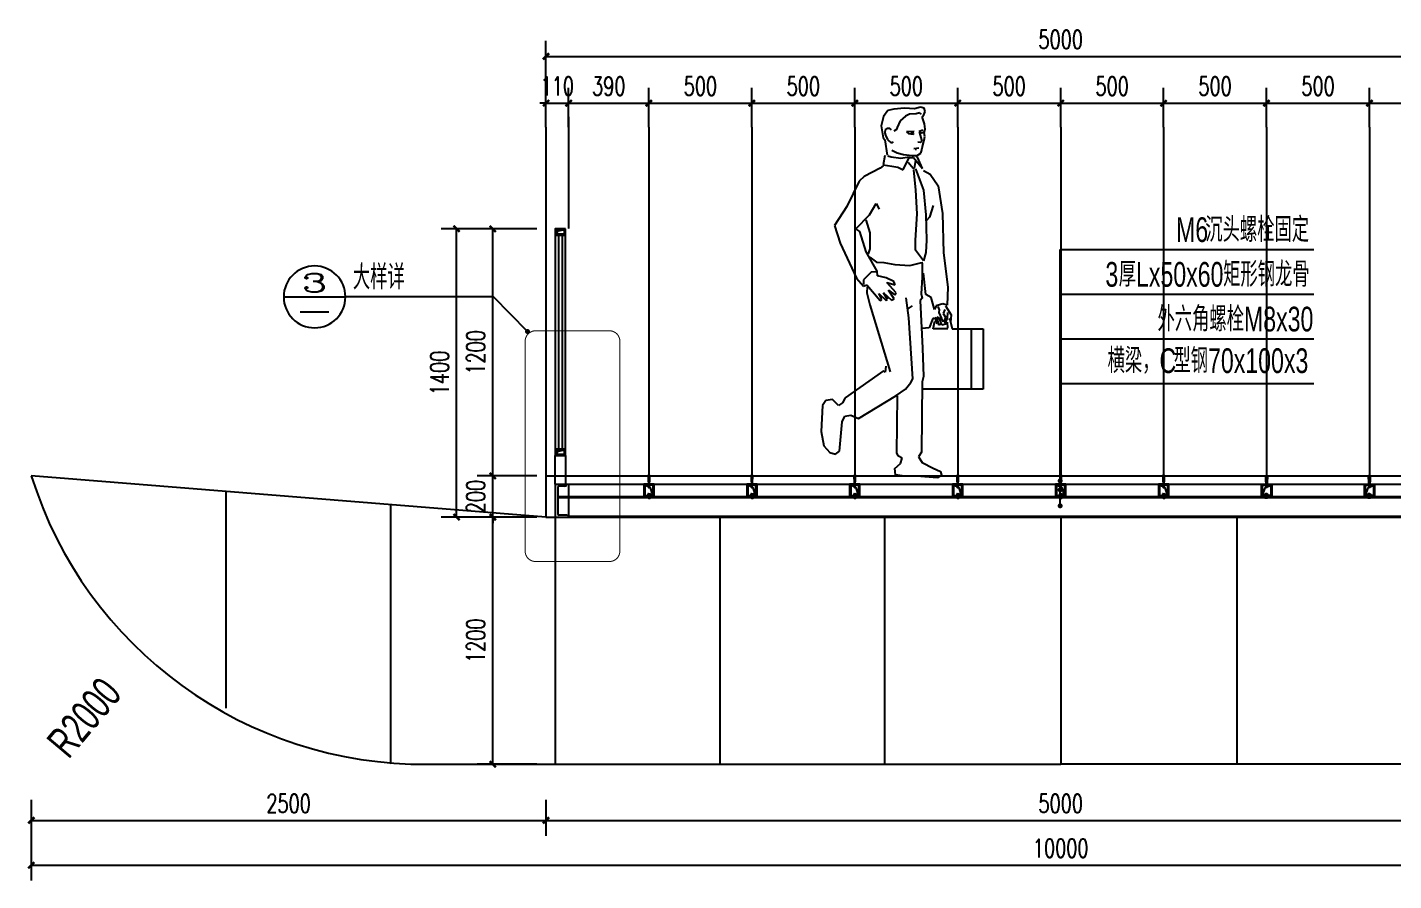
# Model space of a CAD drawing. Extents: x 1332 to 175445, y 256143 to 386027.
# Drawn here: x 78054 to 84691, y 278300 to 282444 of the extents above; entities that cross this region are included whole.
import ezdxf
from ezdxf.enums import TextEntityAlignment as Align

# ---------------------------------------------------------------- set-up
doc = ezdxf.new("R2010")
doc.units = 0
doc.header["$LTSCALE"] = 10
doc.header["$MEASUREMENT"] = 0
doc.linetypes.add('DASH', pattern=[0.35, 0.25, -0.1])
for name, color, linetype in [('0-立面细', 2, 'Continuous'), ('00-Palm-园建', 4, 'Continuous'), ('00-Palm-填充', 8, 'Continuous'), ('00-Palm-标注', 3, 'Continuous'), ('00-Palm-波打线', 11, 'Continuous'), ('00-园建', 4, 'Continuous'), ('00-铺装', 8, 'Continuous'), ('DIM_LEAD', 3, 'Continuous'), ('PUB_DIM', 3, 'Continuous'), ('PUB_TEXT', 7, 'Continuous'), ('型钢', 6, 'Continuous')]:
    doc.layers.add(name, color=color, linetype=linetype)
doc.styles.add('_TCH_DIM_T3', font='SIMPLEX', dxfattribs={"width": 0.705882, "bigfont": 'GBCBIG'})
doc.styles.add('COMP', font='COMPLEX', dxfattribs={"bigfont": 'hztxt'})
doc.styles.add('PALMstyle', font='HAIWENRS', dxfattribs={"width": 0.7, "bigfont": 'HZTXT'})
doc.dimstyles.new('_TCH_ARCH&&30', dxfattribs={"dimtxt": 89.25, "dimasz": 30, "dimexe": 75, "dimexo": 90, "dimgap": 37.875, "dimtad": 1, "dimdec": 0, "dimrnd": 5, "dimzin": 0, "dimdsep": 46, "dimtxsty": '_TCH_DIM_T3', "dimblk": 'ARCHTICK', "dimcen": 0.09, "dimclrt": 7, "dimazin": 2, "dimtfac": 1, "dimtdec": 0, "dimtix": 1, "dimtmove": 2, "dimatfit": 3, "dimfxl": 0, "dimtolj": 1, "dimtzin": 0, "dimarcsym": 0})

# ---------------------------------------------------------------- blocks, each defined once
blk = doc.blocks.new('LG')
at = {"layer": '00-Palm-园建', "color": 8}
for points in [[(45, -55), (32, -17.1), (5, -5)], [(22.7, -52.1), (30.7, -52.1)], [(22.7, -52.8), (30.7, -52.8)], [(22.7, -61.4), (30.7, -61.4)], [(22.7, -62.1), (30.7, -62.1)]]:
    blk.add_lwpolyline(points, dxfattribs=at)
blk.add_lwpolyline([(45, -5), (5, -5), (5, -55), (45, -55)], close=True, dxfattribs=at)
at = {"layer": '00-Palm-波打线'}
for p, q in [((21, 40), (18.3, 40)), ((18.3, 40), (18.3, 36.3)), ((31.7, 40), (29, 40)), ((31.7, 40), (31.7, 36.3)), ((22.7, -47.4), (20, -47.4)), ((20, -47.4), (20, -51.2)), ((20, -66.7), (20, -63)), ((33.3, -47.4), (30.7, -47.4)), ((33.3, -47.4), (33.3, -51.2)), ((33.3, -66.7), (33.3, -63)), ((22.7, -66.7), (20, -66.7)), ((33.3, -66.7), (30.7, -66.7))]:
    blk.add_line(p, q, dxfattribs=at)
for points in [[(18.3, 36.3), (31.7, 36.3)], [(21, 40), (21, 38.9), (29, 38.9), (29, 40)], [(21, 40), (29, 40)], [(21, 36.3), (23, -15.6), (27, -15.6), (29, 36.3)], [(20, -51.2), (33.3, -51.2)], [(20, -63), (33.3, -63)], [(22.7, -47.4), (22.7, -46.4), (30.7, -46.4), (30.7, -47.4)], [(22.7, -47.4), (30.7, -47.4)], [(22.7, -63), (22.7, -51.2)], [(30.7, -51.2), (30.7, -63)], [(22.7, -66.7), (22.7, -67.8), (30.7, -67.8), (30.7, -66.7)], [(22.7, -66.7), (30.7, -66.7)]]:
    blk.add_lwpolyline(points, dxfattribs=at)
at = {"layer": '00-园建'}
blk.add_lwpolyline([(50, 0), (0, 0), (0, -60), (50, -60)], close=True, dxfattribs=at)
blk = doc.blocks.new('人物012')
at = {"color": 0, "linetype": 'Continuous'}
for p, q in [((59, 1778.1), (63.9, 1795.1)), ((64.7, 1795.1), (82.6, 1800)), ((82.6, 1800), (111.9, 1791.1)), ((111.9, 1791.1), (160.6, 1795.1)), ((160.6, 1795.1), (211.1, 1789.4)), ((65.5, 1761.8), (59, 1778.1)), ((62.3, 1718.8), (72, 1748)), ((72.8, 1754.5), (65.5, 1761.8)), ((72, 1748), (72.8, 1754.5)), ((76.9, 1765.1), (87.5, 1771.6)), ((87.5, 1771.6), (103.7, 1766.7)), ((103.7, 1766.7), (135.4, 1765.9)), ((135.4, 1765.9), (155, 1755.3)), ((155, 1755.3), (180.2, 1733.4)), ((180.2, 1733.4), (194.8, 1700.9)), ((211.1, 1789.4), (241.1, 1783.8)), ((241.1, 1783.8), (261.5, 1754.5)), ((261.5, 1754.5), (272.8, 1708.2)), ((59.8, 1692.8), (62.3, 1718.8)), ((63.9, 1675.7), (59.8, 1692.8)), ((60.6, 1657), (63.9, 1675.7)), ((68, 1677.3), (84.2, 1671.7)), ((70.4, 1687.1), (89.1, 1680.6)), ((89.1, 1680.6), (75.3, 1635.1)), ((83.4, 1677.3), (78.5, 1676.5)), ((84.2, 1671.7), (83.4, 1677.3)), ((113.5, 1681.4), (150.1, 1679)), ((115.1, 1672.5), (123.2, 1675.7)), ((117.6, 1669.2), (115.1, 1672.5)), ((141.1, 1671.7), (117.6, 1669.2)), ((123.2, 1675.7), (128.9, 1672.5)), ((150.1, 1679), (141.1, 1671.7)), ((194.8, 1700.9), (198, 1691.1)), ((198, 1691.1), (211.9, 1683)), ((222.4, 1689.5), (230.6, 1696)), ((230.6, 1696), (242.8, 1696)), ((242.8, 1696), (253.3, 1689.5)), ((252.5, 1663.5), (242.8, 1642.4)), ((255.8, 1675.7), (252.5, 1663.5)), ((253.3, 1689.5), (255.8, 1675.7)), ((272.8, 1708.2), (263.1, 1651.3)), ((64.7, 1640), (60.6, 1657)), ((73.7, 1601.8), (64.7, 1640)), ((77.7, 1586.4), (73.7, 1601.8)), ((75.3, 1635.1), (83.4, 1627.8)), ((83.4, 1627.8), (95.6, 1630.2)), ((90.7, 1601), (114.3, 1597.7)), ((102.1, 1594.5), (108.6, 1594.5)), ((218.4, 1627.8), (213.5, 1631.8)), ((226.5, 1628.6), (218.4, 1627.8)), ((233.8, 1634.3), (226.5, 1628.6)), ((242.8, 1642.4), (233.8, 1634.3)), ((255, 1640.8), (243.6, 1566)), ((263.1, 1651.3), (255, 1640.8)), ((73.2, 1500.9), (97.3, 1556.7)), ((115.5, 1555.2), (73.2, 1500.9)), ((80.2, 1575.8), (77.7, 1586.4)), ((98, 1565.2), (80.2, 1575.8)), ((97.3, 1556.7), (103.4, 1559.7)), ((122.4, 1564.4), (98, 1565.2)), ((106.4, 1541.6), (112.4, 1502.4)), ((136.6, 1555.2), (115.5, 1555.2)), ((117, 1502.4), (142.6, 1531)), ((164.7, 1569.3), (122.4, 1564.4)), ((166.8, 1494.9), (136.6, 1555.2)), ((178.5, 1551.4), (137.9, 1558.7)), ((195.6, 1578.2), (164.7, 1569.3)), ((224.9, 1557.9), (178.5, 1551.4)), ((221.6, 1591.2), (195.6, 1578.2)), ((240.3, 1562.8), (224.9, 1557.9)), ((255.8, 1564.2), (263.4, 1519)), ((36, 1474.6), (-3, 1417.8)), ((68, 1492.3), (36, 1474.6)), ((107, 1499.4), (68, 1396.6)), ((105.2, 1396.6), (114.1, 1495.8)), ((112.4, 1502.4), (117, 1502.4)), ((192.4, 1508.4), (166.8, 1494.9)), ((221.1, 1513), (192.4, 1508.4)), ((263.4, 1519), (221.1, 1513)), ((263.2, 1515.3), (277.3, 1502.9)), ((277.3, 1502.9), (355.4, 1462.2)), ((355.4, 1462.2), (380.2, 1440.9)), ((-3, 1417.8), (-24.3, 1283.1)), ((68, 1396.6), (55.6, 1276)), ((98.1, 1281.3), (105.2, 1396.6)), ((380.2, 1440.9), (440.6, 1316.8)), ((296.9, 1331), (282.7, 1304.4)), ((330.6, 1276), (296.9, 1331)), ((-24.3, 1283.1), (-29.6, 1091.7)), ((20.1, 1322.1), (37.8, 1265.4)), ((37.8, 1265.4), (53.8, 1249.4)), ((55.6, 1276), (53.8, 1153.7)), ((107, 1153.7), (98.1, 1281.3)), ((396.2, 1208.7), (330.6, 1276)), ((440.6, 1316.8), (499.1, 1224.6)), ((348.3, 1253), (328.8, 1189.2)), ((346.5, 1097), (376.7, 1196.2)), ((376.7, 1196.2), (396.2, 1208.7)), ((499.1, 1224.6), (472.5, 1139.5)), ((53.8, 1153.7), (55.6, 1093.4)), ((107, 1105.8), (107, 1153.7)), ((328.8, 1189.2), (328.8, 1111.2)), ((472.5, 1139.5), (392.7, 969.3)), ((-29.6, 1091.7), (-50.9, 925)), ((55.6, 1093.4), (68, 1052.7)), ((68, 1052.7), (107, 1105.8)), ((293.3, 1003), (346.5, 1097)), ((328.8, 1070.4), (295.1, 1047.3)), ((328.8, 1111.2), (335.9, 1088.1)), ((82.2, 1043.8), (71.5, 1045.6)), ((73.3, 1042), (73.3, 974.7)), ((133.6, 1031.4), (82.2, 1043.8)), ((206.4, 1034.9), (133.6, 1031.4)), ((259.6, 1045.6), (206.4, 1034.9)), ((295.1, 1047.3), (259.6, 1045.6)), ((291.5, 980), (293.3, 1003)), ((298.4, 999.3), (321.8, 998)), ((321.8, 998), (359.2, 960.7)), ((55.6, 889.6), (68, 994.2)), ((73.3, 974.7), (78.6, 893.1)), ((201.1, 898.4), (245.4, 948.1)), ((204.6, 937.4), (211.7, 953.4)), ((245.4, 948.1), (204.6, 937.4)), ((211.7, 953.4), (249, 971.1)), ((249, 971.1), (291.5, 980)), ((343, 937.4), (277.3, 861.2)), ((359, 930.3), (343, 937.4)), ((359.2, 960.7), (358.5, 938.6)), ((392.7, 969.3), (359, 930.3)), ((-50.9, 925), (-47.3, 838.2)), ((14.8, 816.9), (30.7, 875.4)), ((30.7, 875.4), (55.6, 889.6)), ((78.6, 893.1), (73.3, 871.8)), ((73.3, 871.8), (84, 861.2)), ((139.4, 775.8), (151.4, 874.2)), ((206.4, 887.8), (201.1, 898.4)), ((238.3, 910.8), (206.4, 887.8)), ((209.9, 868.3), (238.3, 910.8)), ((222.3, 863), (209.9, 868.3)), ((261.4, 898.4), (222.3, 863)), ((241.9, 864.8), (261.4, 898.4)), ((249, 861.2), (241.9, 864.8)), ((284.4, 894.9), (249, 861.2)), ((270.2, 864.8), (284.4, 894.9)), ((277.3, 861.2), (270.2, 864.8)), ((343.4, 897.6), (328.5, 840.4)), ((340.9, 927.4), (343.4, 897.6)), ((-40, 835.6), (-67, 790.6)), ((-49, 775.2), (-50.3, 802.2)), ((-47.3, 838.2), (-26, 845.3)), ((-27.2, 797.1), (-38.7, 779.1)), ((-36.2, 816.3), (-27.2, 797.1)), ((-26, 845.3), (5.9, 834.6)), ((-6.6, 802.2), (-19.4, 772.6)), ((-2.7, 831.8), (-9.1, 815.1)), ((-9.1, 815.1), (-6.6, 802.2)), ((5.9, 834.6), (14.8, 816.9)), ((84, 861.2), (72.2, 629.1)), ((145.1, 819.2), (121.2, 834.4)), ((328.5, 840.4), (228.9, 514.7)), ((-60.6, 770.1), (-70.9, 722.5)), ((-67, 790.6), (-63.2, 755.9)), ((-55.5, 771.4), (-60.6, 770.1)), ((-38.7, 752.1), (-49, 775.2)), ((-47.7, 755.9), (-49, 726.4)), ((-45.2, 746.9), (-22, 740.5)), ((-38.7, 779.1), (-32.3, 759.8)), ((-32.3, 759.8), (-38.7, 752.1)), ((-19.4, 771.4), (-27.2, 758.5)), ((-22, 740.5), (-10.4, 775.2)), ((-10.4, 775.2), (-19.4, 771.4)), ((-5.3, 743.1), (-15.6, 746.9)), ((-7.9, 775.2), (2.4, 780.4)), ((2.4, 780.4), (-5.3, 743.1)), ((11.4, 776.5), (2.4, 748.2)), ((2.4, 771.4), (11.4, 776.5)), ((2.4, 748.2), (2.4, 748.2)), ((12.7, 761.1), (8.9, 761.1)), ((20.4, 722.5), (12.7, 761.1)), ((14, 773.9), (21.7, 772.6)), ((21.7, 772.6), (39.7, 727.7)), ((119.4, 479.9), (139.4, 775.8)), ((-222.7, 722.5), (-222.7, 429.5)), ((-70.9, 722.5), (-222.7, 722.5)), ((-166.1, 432.1), (-166.1, 721.2)), ((-50.3, 722.5), (20.4, 722.5)), ((39.7, 727.7), (75.8, 725.1)), ((72.2, 629.1), (67.2, 492.3)), ((251.3, 542), (253.8, 512.2)), ((67.2, 492.3), (74.7, 465)), ((74.7, 465), (77.1, 124.3)), ((129.4, 462.5), (119.4, 479.9)), ((253.8, 512.2), (261.3, 519.7)), ((261.3, 519.7), (447.9, 387.9)), ((-222.7, 429.5), (73.2, 429.5)), ((154.3, 430.1), (129.4, 462.5)), ((201.6, 397.8), (154.3, 430.1)), ((196.6, 119.3), (194.1, 397.8)), ((383.2, 288.4), (201.6, 397.8)), ((447.9, 387.9), (460.4, 363)), ((460.4, 363), (480.3, 350.6)), ((480.3, 350.6), (510.1, 380.4)), ((510.1, 380.4), (542.5, 375.4)), ((542.5, 375.4), (557.4, 350.6)), ((557.4, 350.6), (564.9, 223.8)), ((420.6, 303.3), (383.2, 288.4)), ((450.4, 298.4), (420.6, 303.3)), ((462.9, 271), (450.4, 298.4)), ((475.3, 129.3), (462.9, 271)), ((564.9, 223.8), (552.5, 154.2)), ((552.5, 154.2), (522.6, 121.8)), ((74.7, 74.6), (19.9, 47.2)), ((92.1, 101.9), (74.7, 74.6)), ((77.1, 124.3), (92.1, 101.9)), ((171.7, 94.5), (189.1, 104.4)), ((179.2, 69.6), (171.7, 94.5)), ((206.5, 44.8), (179.2, 69.6)), ((189.1, 104.4), (196.6, 119.3)), ((495.2, 114.4), (475.3, 129.3)), ((522.6, 121.8), (495.2, 114.4)), ((-14.9, 29.8), (-19.9, 12.4)), ((-19.9, 12.4), (0, 0)), ((19.9, 47.2), (-14.9, 29.8)), ((0, 0), (102, 7.5)), ((102, 7.5), (171.7, 9.9)), ((171.7, 9.9), (204.1, 14.9)), ((204.1, 14.9), (206.5, 44.8))]:
    blk.add_line(p, q, dxfattribs=at)
blk = doc.blocks.new('索引号')
at = {"color": 2}
blk.add_line((5, 0), (-5, 0), dxfattribs=at)
blk.add_circle((0, 0), 5, dxfattribs=at)
for tag, style, width, p, p2 in [('A', 'COMP', 1.695908, (-2.17, 0.77), (2.19, 0.77)), ('LD1.01', 'PALMstyle', 0.559608, (-3.16, -3.59), (3.23, -3.59))]:
    blk.add_attdef(tag, text='', height=3, dxfattribs=dict(style=style, width=width)).set_placement(p, p2, align=Align.FIT)
blk = doc.blocks.new('DGD')
at = {"layer": '00-Palm-填充', "linetype": 'ByBlock'}
for points in [[(108592.9, 7716.1), (108624.2, 7709.8), (108632.9, 7696.1)], [(108587.9, 6651.1), (108587.9, 7691.1)], [(108637.9, 7691.1), (108637.9, 6651.1)], [(108592.9, 6646.1), (108624.2, 6639.8), (108632.9, 6626.1)], [(108587.9, 6621.1), (108587.9, 6481.1)], [(108637.9, 6481.1), (108637.9, 6621.1)]]:
    blk.add_lwpolyline(points, dxfattribs=at)
at = {"layer": '00-园建'}
for points in [[(108587.9, 7721.1), (108637.9, 7721.1), (108637.9, 7691.1), (108587.9, 7691.1)], [(108592.9, 7716.1), (108632.9, 7716.1), (108632.9, 7696.1), (108592.9, 7696.1)], [(108587.9, 6651.1), (108637.9, 6651.1), (108637.9, 6621.1), (108587.9, 6621.1)], [(108592.9, 6646.1), (108632.9, 6646.1), (108632.9, 6626.1), (108592.9, 6626.1)]]:
    blk.add_lwpolyline(points, close=True, dxfattribs=at)
for points in [[(108602.9, 6651.1), (108602.9, 7691.1)], [(108622.9, 7691.1), (108622.9, 6651.1)]]:
    blk.add_lwpolyline(points, dxfattribs=at)
blk = doc.blocks.new('_ArchTick')
at = {"color": 0, "linetype": 'ByBlock', "const_width": 0.4}
blk.add_lwpolyline([(-0.5, -0.5), (0.5, 0.5)], dxfattribs=at)
blk = doc.blocks.new('*D96')
at = {"layer": 'Defpoints', "color": 0, "transparency": 16777216}
for p in [(78073.2, 278781.8), (80573.2, 278781.8), (80573.2, 278592.6)]:
    blk.add_point(p, dxfattribs=at)
at = {"layer": 'PUB_DIM', "color": 0, "lineweight": -2, "transparency": 16777216}
for p, q in [((78073.2, 278691.8), (78073.2, 278517.6)), ((80573.2, 278691.8), (80573.2, 278517.6)), ((78073.2, 278592.6), (80573.2, 278592.6))]:
    blk.add_line(p, q, dxfattribs=at)
at = {"layer": 'PUB_DIM', "color": 0, "lineweight": -2, "transparency": 16777216, "xscale": 30, "yscale": 30, "zscale": 30, "rotation": 180}
blk.add_blockref('_ArchTick', (78073.2, 278592.6), dxfattribs=at)
at = {"layer": 'PUB_DIM', "color": 0, "lineweight": -2, "transparency": 16777216, "xscale": 30, "yscale": 30, "zscale": 30}
blk.add_blockref('_ArchTick', (80573.2, 278592.6), dxfattribs=at)
at = {"layer": 'PUB_DIM', "color": 7, "transparency": 16777216, "insert": (79323.2, 278675.1), "char_height": 89.25, "attachment_point": 5, "style": '_TCH_DIM_T3'}
blk.add_mtext('\\A1;2500', dxfattribs=at)
blk = doc.blocks.new('*D97')
at = {"layer": 'Defpoints', "color": 0, "transparency": 16777216}
for p in [(80573.2, 278781.8), (85573.2, 278781.8), (85573.2, 278592.6)]:
    blk.add_point(p, dxfattribs=at)
at = {"layer": 'PUB_DIM', "color": 0, "lineweight": -2, "transparency": 16777216}
for p, q in [((80573.2, 278691.8), (80573.2, 278517.6)), ((85573.2, 278691.8), (85573.2, 278517.6)), ((80573.2, 278592.6), (85573.2, 278592.6))]:
    blk.add_line(p, q, dxfattribs=at)
at = {"layer": 'PUB_DIM', "color": 0, "lineweight": -2, "transparency": 16777216, "xscale": 30, "yscale": 30, "zscale": 30, "rotation": 180}
blk.add_blockref('_ArchTick', (80573.2, 278592.6), dxfattribs=at)
at = {"layer": 'PUB_DIM', "color": 0, "lineweight": -2, "transparency": 16777216, "xscale": 30, "yscale": 30, "zscale": 30}
blk.add_blockref('_ArchTick', (85573.2, 278592.6), dxfattribs=at)
at = {"layer": 'PUB_DIM', "color": 7, "transparency": 16777216, "insert": (83073.2, 278675.1), "char_height": 89.25, "attachment_point": 5, "style": '_TCH_DIM_T3'}
blk.add_mtext('\\A1;5000', dxfattribs=at)
blk = doc.blocks.new('*D151')
at = {"layer": 'Defpoints', "color": 0, "transparency": 16777216}
for p in [(78073.2, 278631.8), (88073.2, 278631.8), (88073.2, 278375)]:
    blk.add_point(p, dxfattribs=at)
at = {"layer": 'PUB_DIM', "color": 0, "lineweight": -2, "transparency": 16777216}
for p, q in [((78073.2, 278541.8), (78073.2, 278300)), ((88073.2, 278541.8), (88073.2, 278300)), ((78073.2, 278375), (88073.2, 278375))]:
    blk.add_line(p, q, dxfattribs=at)
at = {"layer": 'PUB_DIM', "color": 0, "lineweight": -2, "transparency": 16777216, "xscale": 30, "yscale": 30, "zscale": 30, "rotation": 180}
blk.add_blockref('_ArchTick', (78073.2, 278375), dxfattribs=at)
at = {"layer": 'PUB_DIM', "color": 0, "lineweight": -2, "transparency": 16777216, "xscale": 30, "yscale": 30, "zscale": 30}
blk.add_blockref('_ArchTick', (88073.2, 278375), dxfattribs=at)
at = {"layer": 'PUB_DIM', "color": 7, "transparency": 16777216, "insert": (83073.2, 278457.5), "char_height": 89.25, "attachment_point": 5, "style": '_TCH_DIM_T3'}
blk.add_mtext('\\A1;10000', dxfattribs=at)
blk = doc.blocks.new('*D218')
at = {"layer": 'Defpoints', "color": 0, "transparency": 16777216}
for p in [(80683.2, 282075.7), (80573.2, 281869.1), (80683.2, 281869.1)]:
    blk.add_point(p, dxfattribs=at)
at = {"layer": 'PUB_DIM', "color": 0, "lineweight": -2, "transparency": 16777216}
for p, q in [((80573.2, 281959.1), (80573.2, 282150.7)), ((80683.2, 281959.1), (80683.2, 282150.7)), ((80573.2, 282075.7), (80543.2, 282075.7)), ((80573.2, 282075.7), (80683.2, 282075.7)), ((80683.2, 282075.7), (80713.2, 282075.7))]:
    blk.add_line(p, q, dxfattribs=at)
at = {"layer": 'PUB_DIM', "color": 0, "lineweight": -2, "transparency": 16777216, "xscale": 30, "yscale": 30, "zscale": 30}
blk.add_blockref('_ArchTick', (80573.2, 282075.7), dxfattribs=at)
at = {"layer": 'PUB_DIM', "color": 0, "lineweight": -2, "transparency": 16777216, "xscale": 30, "yscale": 30, "zscale": 30, "rotation": 180}
blk.add_blockref('_ArchTick', (80683.2, 282075.7), dxfattribs=at)
at = {"layer": 'PUB_DIM', "color": 7, "transparency": 16777216, "insert": (80628.2, 282158.2), "char_height": 89.25, "attachment_point": 5, "style": '_TCH_DIM_T3'}
blk.add_mtext('\\A1;110', dxfattribs=at)
blk = doc.blocks.new('*D219')
at = {"layer": 'Defpoints', "color": 0, "transparency": 16777216}
for p in [(81073.2, 282075.7), (80683.2, 281869.1), (81073.2, 281869.1)]:
    blk.add_point(p, dxfattribs=at)
at = {"layer": 'PUB_DIM', "color": 0, "lineweight": -2, "transparency": 16777216}
for p, q in [((80683.2, 281959.1), (80683.2, 282150.7)), ((81073.2, 281959.1), (81073.2, 282150.7)), ((80683.2, 282075.7), (81073.2, 282075.7))]:
    blk.add_line(p, q, dxfattribs=at)
at = {"layer": 'PUB_DIM', "color": 0, "lineweight": -2, "transparency": 16777216, "xscale": 30, "yscale": 30, "zscale": 30, "rotation": 180}
blk.add_blockref('_ArchTick', (80683.2, 282075.7), dxfattribs=at)
at = {"layer": 'PUB_DIM', "color": 0, "lineweight": -2, "transparency": 16777216, "xscale": 30, "yscale": 30, "zscale": 30}
blk.add_blockref('_ArchTick', (81073.2, 282075.7), dxfattribs=at)
at = {"layer": 'PUB_DIM', "color": 7, "transparency": 16777216, "insert": (80878.2, 282158.2), "char_height": 89.25, "attachment_point": 5, "style": '_TCH_DIM_T3'}
blk.add_mtext('\\A1;390', dxfattribs=at)
blk = doc.blocks.new('*D220')
at = {"layer": 'Defpoints', "color": 0, "transparency": 16777216}
for p in [(81573.2, 282075.7), (81073.2, 281869.1), (81573.2, 281869.1)]:
    blk.add_point(p, dxfattribs=at)
at = {"layer": 'PUB_DIM', "color": 0, "lineweight": -2, "transparency": 16777216}
for p, q in [((81073.2, 281959.1), (81073.2, 282150.7)), ((81573.2, 281959.1), (81573.2, 282150.7)), ((81073.2, 282075.7), (81573.2, 282075.7))]:
    blk.add_line(p, q, dxfattribs=at)
at = {"layer": 'PUB_DIM', "color": 0, "lineweight": -2, "transparency": 16777216, "xscale": 30, "yscale": 30, "zscale": 30, "rotation": 180}
blk.add_blockref('_ArchTick', (81073.2, 282075.7), dxfattribs=at)
at = {"layer": 'PUB_DIM', "color": 0, "lineweight": -2, "transparency": 16777216, "xscale": 30, "yscale": 30, "zscale": 30}
blk.add_blockref('_ArchTick', (81573.2, 282075.7), dxfattribs=at)
at = {"layer": 'PUB_DIM', "color": 7, "transparency": 16777216, "insert": (81323.2, 282158.2), "char_height": 89.25, "attachment_point": 5, "style": '_TCH_DIM_T3'}
blk.add_mtext('\\A1;500', dxfattribs=at)
blk = doc.blocks.new('*D221')
at = {"layer": 'Defpoints', "color": 0, "transparency": 16777216}
for p in [(82073.2, 282075.7), (81573.2, 281869.1), (82073.2, 281869.1)]:
    blk.add_point(p, dxfattribs=at)
at = {"layer": 'PUB_DIM', "color": 0, "lineweight": -2, "transparency": 16777216}
for p, q in [((81573.2, 281959.1), (81573.2, 282150.7)), ((82073.2, 281959.1), (82073.2, 282150.7)), ((81573.2, 282075.7), (82073.2, 282075.7))]:
    blk.add_line(p, q, dxfattribs=at)
at = {"layer": 'PUB_DIM', "color": 0, "lineweight": -2, "transparency": 16777216, "xscale": 30, "yscale": 30, "zscale": 30, "rotation": 180}
blk.add_blockref('_ArchTick', (81573.2, 282075.7), dxfattribs=at)
at = {"layer": 'PUB_DIM', "color": 0, "lineweight": -2, "transparency": 16777216, "xscale": 30, "yscale": 30, "zscale": 30}
blk.add_blockref('_ArchTick', (82073.2, 282075.7), dxfattribs=at)
at = {"layer": 'PUB_DIM', "color": 7, "transparency": 16777216, "insert": (81823.2, 282158.2), "char_height": 89.25, "attachment_point": 5, "style": '_TCH_DIM_T3'}
blk.add_mtext('\\A1;500', dxfattribs=at)
blk = doc.blocks.new('*D222')
at = {"layer": 'Defpoints', "color": 0, "transparency": 16777216}
for p in [(82573.2, 282075.7), (82073.2, 281869.1), (82573.2, 281869.1)]:
    blk.add_point(p, dxfattribs=at)
at = {"layer": 'PUB_DIM', "color": 0, "lineweight": -2, "transparency": 16777216}
for p, q in [((82073.2, 281959.1), (82073.2, 282150.7)), ((82573.2, 281959.1), (82573.2, 282150.7)), ((82073.2, 282075.7), (82573.2, 282075.7))]:
    blk.add_line(p, q, dxfattribs=at)
at = {"layer": 'PUB_DIM', "color": 0, "lineweight": -2, "transparency": 16777216, "xscale": 30, "yscale": 30, "zscale": 30, "rotation": 180}
blk.add_blockref('_ArchTick', (82073.2, 282075.7), dxfattribs=at)
at = {"layer": 'PUB_DIM', "color": 0, "lineweight": -2, "transparency": 16777216, "xscale": 30, "yscale": 30, "zscale": 30}
blk.add_blockref('_ArchTick', (82573.2, 282075.7), dxfattribs=at)
at = {"layer": 'PUB_DIM', "color": 7, "transparency": 16777216, "insert": (82323.2, 282158.2), "char_height": 89.25, "attachment_point": 5, "style": '_TCH_DIM_T3'}
blk.add_mtext('\\A1;500', dxfattribs=at)
blk = doc.blocks.new('*D223')
at = {"layer": 'Defpoints', "color": 0, "transparency": 16777216}
for p in [(83073.2, 282075.7), (82573.2, 281869.1), (83073.2, 281869.1)]:
    blk.add_point(p, dxfattribs=at)
at = {"layer": 'PUB_DIM', "color": 0, "lineweight": -2, "transparency": 16777216}
for p, q in [((82573.2, 281959.1), (82573.2, 282150.7)), ((83073.2, 281959.1), (83073.2, 282150.7)), ((82573.2, 282075.7), (83073.2, 282075.7))]:
    blk.add_line(p, q, dxfattribs=at)
at = {"layer": 'PUB_DIM', "color": 0, "lineweight": -2, "transparency": 16777216, "xscale": 30, "yscale": 30, "zscale": 30, "rotation": 180}
blk.add_blockref('_ArchTick', (82573.2, 282075.7), dxfattribs=at)
at = {"layer": 'PUB_DIM', "color": 0, "lineweight": -2, "transparency": 16777216, "xscale": 30, "yscale": 30, "zscale": 30}
blk.add_blockref('_ArchTick', (83073.2, 282075.7), dxfattribs=at)
at = {"layer": 'PUB_DIM', "color": 7, "transparency": 16777216, "insert": (82823.2, 282158.2), "char_height": 89.25, "attachment_point": 5, "style": '_TCH_DIM_T3'}
blk.add_mtext('\\A1;500', dxfattribs=at)
blk = doc.blocks.new('*D224')
at = {"layer": 'Defpoints', "color": 0, "transparency": 16777216}
for p in [(83573.2, 282075.7), (83073.2, 281869.1), (83573.2, 281869.1)]:
    blk.add_point(p, dxfattribs=at)
at = {"layer": 'PUB_DIM', "color": 0, "lineweight": -2, "transparency": 16777216}
for p, q in [((83073.2, 281959.1), (83073.2, 282150.7)), ((83573.2, 281959.1), (83573.2, 282150.7)), ((83073.2, 282075.7), (83573.2, 282075.7))]:
    blk.add_line(p, q, dxfattribs=at)
at = {"layer": 'PUB_DIM', "color": 0, "lineweight": -2, "transparency": 16777216, "xscale": 30, "yscale": 30, "zscale": 30, "rotation": 180}
blk.add_blockref('_ArchTick', (83073.2, 282075.7), dxfattribs=at)
at = {"layer": 'PUB_DIM', "color": 0, "lineweight": -2, "transparency": 16777216, "xscale": 30, "yscale": 30, "zscale": 30}
blk.add_blockref('_ArchTick', (83573.2, 282075.7), dxfattribs=at)
at = {"layer": 'PUB_DIM', "color": 7, "transparency": 16777216, "insert": (83323.2, 282158.2), "char_height": 89.25, "attachment_point": 5, "style": '_TCH_DIM_T3'}
blk.add_mtext('\\A1;500', dxfattribs=at)
blk = doc.blocks.new('*D225')
at = {"layer": 'Defpoints', "color": 0, "transparency": 16777216}
for p in [(84073.2, 282075.7), (83573.2, 281869.1), (84073.2, 281869.1)]:
    blk.add_point(p, dxfattribs=at)
at = {"layer": 'PUB_DIM', "color": 0, "lineweight": -2, "transparency": 16777216}
for p, q in [((83573.2, 281959.1), (83573.2, 282150.7)), ((84073.2, 281959.1), (84073.2, 282150.7)), ((83573.2, 282075.7), (84073.2, 282075.7))]:
    blk.add_line(p, q, dxfattribs=at)
at = {"layer": 'PUB_DIM', "color": 0, "lineweight": -2, "transparency": 16777216, "xscale": 30, "yscale": 30, "zscale": 30, "rotation": 180}
blk.add_blockref('_ArchTick', (83573.2, 282075.7), dxfattribs=at)
at = {"layer": 'PUB_DIM', "color": 0, "lineweight": -2, "transparency": 16777216, "xscale": 30, "yscale": 30, "zscale": 30}
blk.add_blockref('_ArchTick', (84073.2, 282075.7), dxfattribs=at)
at = {"layer": 'PUB_DIM', "color": 7, "transparency": 16777216, "insert": (83823.2, 282158.2), "char_height": 89.25, "attachment_point": 5, "style": '_TCH_DIM_T3'}
blk.add_mtext('\\A1;500', dxfattribs=at)
blk = doc.blocks.new('*D226')
at = {"layer": 'Defpoints', "color": 0, "transparency": 16777216}
for p in [(84573.2, 282075.7), (84073.2, 281869.1), (84573.2, 281869.1)]:
    blk.add_point(p, dxfattribs=at)
at = {"layer": 'PUB_DIM', "color": 0, "lineweight": -2, "transparency": 16777216}
for p, q in [((84073.2, 281959.1), (84073.2, 282150.7)), ((84573.2, 281959.1), (84573.2, 282150.7)), ((84073.2, 282075.7), (84573.2, 282075.7))]:
    blk.add_line(p, q, dxfattribs=at)
at = {"layer": 'PUB_DIM', "color": 0, "lineweight": -2, "transparency": 16777216, "xscale": 30, "yscale": 30, "zscale": 30, "rotation": 180}
blk.add_blockref('_ArchTick', (84073.2, 282075.7), dxfattribs=at)
at = {"layer": 'PUB_DIM', "color": 0, "lineweight": -2, "transparency": 16777216, "xscale": 30, "yscale": 30, "zscale": 30}
blk.add_blockref('_ArchTick', (84573.2, 282075.7), dxfattribs=at)
at = {"layer": 'PUB_DIM', "color": 7, "transparency": 16777216, "insert": (84323.2, 282158.2), "char_height": 89.25, "attachment_point": 5, "style": '_TCH_DIM_T3'}
blk.add_mtext('\\A1;500', dxfattribs=at)
blk = doc.blocks.new('*D227')
at = {"layer": 'Defpoints', "color": 0, "transparency": 16777216}
for p in [(85073.2, 282075.7), (84573.2, 281869.1), (85073.2, 281869.1)]:
    blk.add_point(p, dxfattribs=at)
at = {"layer": 'PUB_DIM', "color": 0, "lineweight": -2, "transparency": 16777216}
for p, q in [((84573.2, 281959.1), (84573.2, 282150.7)), ((85073.2, 281959.1), (85073.2, 282150.7)), ((84573.2, 282075.7), (85073.2, 282075.7))]:
    blk.add_line(p, q, dxfattribs=at)
at = {"layer": 'PUB_DIM', "color": 0, "lineweight": -2, "transparency": 16777216, "xscale": 30, "yscale": 30, "zscale": 30, "rotation": 180}
blk.add_blockref('_ArchTick', (84573.2, 282075.7), dxfattribs=at)
at = {"layer": 'PUB_DIM', "color": 0, "lineweight": -2, "transparency": 16777216, "xscale": 30, "yscale": 30, "zscale": 30}
blk.add_blockref('_ArchTick', (85073.2, 282075.7), dxfattribs=at)
at = {"layer": 'PUB_DIM', "color": 7, "transparency": 16777216, "insert": (84823.2, 282158.2), "char_height": 89.25, "attachment_point": 5, "style": '_TCH_DIM_T3'}
blk.add_mtext('\\A1;500', dxfattribs=at)
blk = doc.blocks.new('*D230')
at = {"layer": 'Defpoints', "color": 0, "transparency": 16777216}
for p in [(85573.2, 282302.8), (80573.2, 282030.6), (85573.2, 282030.6)]:
    blk.add_point(p, dxfattribs=at)
at = {"layer": 'PUB_DIM', "color": 0, "lineweight": -2, "transparency": 16777216}
for p, q in [((80573.2, 282120.6), (80573.2, 282377.8)), ((85573.2, 282120.6), (85573.2, 282377.8)), ((80573.2, 282302.8), (85573.2, 282302.8))]:
    blk.add_line(p, q, dxfattribs=at)
at = {"layer": 'PUB_DIM', "color": 0, "lineweight": -2, "transparency": 16777216, "xscale": 30, "yscale": 30, "zscale": 30, "rotation": 180}
blk.add_blockref('_ArchTick', (80573.2, 282302.8), dxfattribs=at)
at = {"layer": 'PUB_DIM', "color": 0, "lineweight": -2, "transparency": 16777216, "xscale": 30, "yscale": 30, "zscale": 30}
blk.add_blockref('_ArchTick', (85573.2, 282302.8), dxfattribs=at)
at = {"layer": 'PUB_DIM', "color": 7, "transparency": 16777216, "insert": (83073.2, 282385.3), "char_height": 89.25, "attachment_point": 5, "style": '_TCH_DIM_T3'}
blk.add_mtext('\\A1;5000', dxfattribs=at)
blk = doc.blocks.new('*D231')
at = {"layer": 'Defpoints', "color": 0, "transparency": 16777216}
for p in [(80314.5, 280065.3), (80618.2, 280065.3), (80618.2, 278865.3)]:
    blk.add_point(p, dxfattribs=at)
at = {"layer": 'PUB_DIM', "color": 0, "lineweight": -2, "transparency": 16777216}
for p, q in [((80528.2, 280065.3), (80239.5, 280065.3)), ((80314.5, 278865.3), (80314.5, 280065.3)), ((80528.2, 278865.3), (80239.5, 278865.3))]:
    blk.add_line(p, q, dxfattribs=at)
at = {"layer": 'PUB_DIM', "color": 0, "lineweight": -2, "transparency": 16777216, "xscale": 30, "yscale": 30, "zscale": 30}
for p, rotation in [((80314.5, 280065.3), 90), ((80314.5, 278865.3), 270)]:
    blk.add_blockref('_ArchTick', p, dxfattribs=dict(at, rotation=rotation))
at = {"layer": 'PUB_DIM', "color": 7, "transparency": 16777216, "insert": (80232, 279465.3), "char_height": 89.25, "attachment_point": 5, "rotation": 90, "style": '_TCH_DIM_T3'}
blk.add_mtext('\\A1;1200', dxfattribs=at)
blk = doc.blocks.new('*D232')
at = {"layer": 'Defpoints', "color": 0, "transparency": 16777216}
for p in [(80314.5, 280265.3), (80618.2, 280265.3), (80618.2, 280065.3)]:
    blk.add_point(p, dxfattribs=at)
at = {"layer": 'PUB_DIM', "color": 0, "lineweight": -2, "transparency": 16777216}
for p, q in [((80314.5, 280265.3), (80314.5, 280295.3)), ((80528.2, 280265.3), (80239.5, 280265.3)), ((80314.5, 280065.3), (80314.5, 280265.3)), ((80528.2, 280065.3), (80239.5, 280065.3)), ((80314.5, 280065.3), (80314.5, 280035.3))]:
    blk.add_line(p, q, dxfattribs=at)
at = {"layer": 'PUB_DIM', "color": 0, "lineweight": -2, "transparency": 16777216, "xscale": 30, "yscale": 30, "zscale": 30}
for p, rotation in [((80314.5, 280265.3), 270), ((80314.5, 280065.3), 90)]:
    blk.add_blockref('_ArchTick', p, dxfattribs=dict(at, rotation=rotation))
at = {"layer": 'PUB_DIM', "color": 7, "transparency": 16777216, "insert": (80232, 280165.3), "char_height": 89.25, "attachment_point": 5, "rotation": 90, "style": '_TCH_DIM_T3'}
blk.add_mtext('\\A1;200', dxfattribs=at)
blk = doc.blocks.new('*D233')
at = {"layer": 'Defpoints', "color": 0, "transparency": 16777216}
for p in [(80314.5, 281465.3), (80618.2, 281465.3), (80618.2, 280265.3)]:
    blk.add_point(p, dxfattribs=at)
at = {"layer": 'PUB_DIM', "color": 0, "lineweight": -2, "transparency": 16777216}
for p, q in [((80528.2, 281465.3), (80239.5, 281465.3)), ((80314.5, 280265.3), (80314.5, 281465.3)), ((80528.2, 280265.3), (80239.5, 280265.3))]:
    blk.add_line(p, q, dxfattribs=at)
at = {"layer": 'PUB_DIM', "color": 0, "lineweight": -2, "transparency": 16777216, "xscale": 30, "yscale": 30, "zscale": 30}
for p, rotation in [((80314.5, 281465.3), 90), ((80314.5, 280265.3), 270)]:
    blk.add_blockref('_ArchTick', p, dxfattribs=dict(at, rotation=rotation))
at = {"layer": 'PUB_DIM', "color": 7, "transparency": 16777216, "insert": (80232, 280865.3), "char_height": 89.25, "attachment_point": 5, "rotation": 90, "style": '_TCH_DIM_T3'}
blk.add_mtext('\\A1;1200', dxfattribs=at)
blk = doc.blocks.new('*D234')
at = {"layer": 'Defpoints', "color": 0, "transparency": 16777216}
for p in [(80139.1, 281465.3), (80334.3, 281465.3), (80334.3, 280065.3)]:
    blk.add_point(p, dxfattribs=at)
at = {"layer": 'PUB_DIM', "color": 0, "lineweight": -2, "transparency": 16777216}
for p, q in [((80244.3, 281465.3), (80064.1, 281465.3)), ((80139.1, 280065.3), (80139.1, 281465.3)), ((80244.3, 280065.3), (80064.1, 280065.3))]:
    blk.add_line(p, q, dxfattribs=at)
at = {"layer": 'PUB_DIM', "color": 0, "lineweight": -2, "transparency": 16777216, "xscale": 30, "yscale": 30, "zscale": 30}
for p, rotation in [((80139.1, 281465.3), 90), ((80139.1, 280065.3), 270)]:
    blk.add_blockref('_ArchTick', p, dxfattribs=dict(at, rotation=rotation))
at = {"layer": 'PUB_DIM', "color": 7, "transparency": 16777216, "insert": (80056.6, 280765.3), "char_height": 89.25, "attachment_point": 5, "rotation": 90, "style": '_TCH_DIM_T3'}
blk.add_mtext('\\A1;1400', dxfattribs=at)

msp = doc.modelspace()

# ---------------------------------------------------------------- linework, layer by layer
at = {"layer": '0-立面细', "linetype": 'DASH'}
for points in [[(79018.2, 280189.7), (79018.2, 279137.1)], [(79818.2, 280125.7), (79818.2, 278865.3)], [(80618.2, 280065.3), (80618.2, 278865.3)], [(81418.2, 280065.3), (81418.2, 278865.3)], [(82218.2, 280065.3), (82218.2, 278865.3)], [(83073.2, 280065.3), (83073.2, 278865.3)], [(83928.2, 280065.3), (83928.2, 278865.3)]]:
    msp.add_lwpolyline(points, dxfattribs=at)
at = {"layer": '00-Palm-波打线', "color": 8}
for p, q in [((80630.2, 280160.3), (85516.2, 280160.3)), ((80682.6, 280070.3), (85463.7, 280070.3))]:
    msp.add_line(p, q, dxfattribs=at)
at = {"layer": '00-园建'}
for p, q in [((80573.2, 280265.3), (85573.2, 280265.3)), ((80573.2, 280265.3), (80573.2, 280065.3)), ((80618.2, 280225.3), (80618.2, 280065.3)), ((80618.2, 280225.3), (85528.2, 280225.3)), ((80630.2, 280165.3), (85516.2, 280165.3)), ((80573.2, 280065.3), (85573.2, 280065.3))]:
    msp.add_line(p, q, dxfattribs=at)
at = {"layer": '00-园建', "linetype": 'DASH', "const_width": 5}
msp.add_lwpolyline([(80522.1, 280970.1), (80881.9, 280970.1, -0.414214), (80931.9, 280920.1), (80931.9, 279899.9, -0.414214), (80881.9, 279849.9), (80522.1, 279849.9, -0.414214), (80472.1, 279899.9), (80472.1, 280920.1, -0.414214)], format="xyb", close=True, dxfattribs=at)
at = {"layer": '00-园建'}
for points in [[(78073.2, 280265.3, 0.330423), (79998.7, 278865.3), (83073.2, 278865.3)], [(88073.2, 280265.3, -0.330423), (86147.6, 278865.3), (83073.2, 278865.3)]]:
    msp.add_lwpolyline(points, format="xyb", dxfattribs=at)
for points in [[(80573.2, 280065.3), (78073.2, 280265.3)], [(80618.2, 280225.3), (80618.2, 280265.3)]]:
    msp.add_lwpolyline(points, dxfattribs=at)
at = {"layer": 'DIM_LEAD'}
for p, q in [((83070.7, 280241.3), (83070.7, 281365.4)), ((83070.7, 281365.4), (84303.1, 281365.4)), ((80318, 281134.9), (79599.2, 281134.9)), ((80483.3, 280966.9), (80318, 281134.9)), ((83070.7, 280198.2), (83070.7, 281148.2)), ((83070.7, 281148.2), (84303.1, 281148.2)), ((83070.7, 280120), (83070.7, 280931.1)), ((83070.7, 280931.1), (84303.1, 280931.1)), ((83070.7, 280167.7), (83070.7, 280713.9)), ((83070.7, 280713.9), (84303.1, 280713.9))]:
    msp.add_line(p, q, dxfattribs=at)
at = {"layer": 'DIM_LEAD', "const_width": 12}
for points in [[(80487.5, 280962.6, 1), (80479.1, 280971.1, 1)], [(83070.7, 280235.3, 1), (83070.7, 280247.3, 1)], [(83070.7, 280192.2, 1), (83070.7, 280204.2, 1)], [(83070.7, 280161.7, 1), (83070.7, 280173.7, 1)], [(83070.7, 280114, 1), (83070.7, 280126, 1)]]:
    msp.add_lwpolyline(points, format="xyb", close=True, dxfattribs=at)
at = {"layer": 'PUB_DIM', "color": 250, "linetype": 'DASH'}
for points in [[(80683.2, 282008.5), (80683.2, 281465.3)], [(80573.2, 281959.1), (80573.2, 280260.8)], [(81073.2, 281959.1), (81073.2, 280260.8)], [(81573.2, 281959.1), (81573.2, 280260.8)], [(82073.2, 281959.1), (82073.2, 280260.8)], [(82573.2, 281959.1), (82573.2, 280260.8)], [(83073.2, 281959.1), (83073.2, 280260.8)], [(83573.2, 281959.1), (83573.2, 280260.8)], [(84073.2, 281959.1), (84073.2, 280260.8)], [(84573.2, 281959.1), (84573.2, 280260.8)]]:
    msp.add_lwpolyline(points, dxfattribs=at)
at = {"layer": 'PUB_DIM'}
msp.add_lwpolyline([(78260.1, 278815.7, 0, 0, 0), (78630.4, 279256.6, 33, 0, 0), (78694.7, 279333.2, 0, 0, 0)], format="xyseb", dxfattribs=at)
at = {"layer": '型钢'}
for p, q in [((80618.2, 280225.3), (80683.2, 280225.3)), ((80618.2, 280225.3), (80618.2, 280065.3)), ((80630.2, 280210.2), (80630.2, 280080.4)), ((80665.2, 280215.2), (80635.2, 280215.2)), ((80673.2, 280225.3), (80673.2, 280223.2)), ((80675.2, 280075.4), (80635.2, 280075.4)), ((80618.2, 280065.3), (80683.2, 280065.3)), ((80683.2, 280065.3), (80683.2, 280067.4))]:
    msp.add_line(p, q, dxfattribs=at)
msp.add_lwpolyline([(80683.2, 280225.3), (80683.2, 280065.3)], dxfattribs=at)
for centre, radius, start, end in [((80635.2, 280210.2), 5, 90, 180), ((80665.2, 280223.2), 8, 270, 0), ((80635.2, 280080.4), 5, 180, 270), ((80675.2, 280067.4), 8, 0, 90)]:
    msp.add_arc(centre, radius, start, end, dxfattribs=at)

# ---------------------------------------------------------------- block references
at = {"layer": '00-Palm-标注', "color": 7}
ref = msp.add_blockref('索引号', (79449.2, 281134.9), dxfattribs=dict(at, xscale=-30, yscale=30, zscale=30))
ref.add_attrib('A', '3', dxfattribs={"layer": '0', "color": 7, "height": 90, "style": 'COMP', "width": 2.180453}).set_placement((79383.5, 281157.9), (79514.3, 281157.9), align=Align.FIT)
ref.add_attrib('LD1.01', '-', dxfattribs={"layer": '0', "color": 7, "height": 90, "style": 'PALMstyle', "width": 2.48595}).set_placement((79352.3, 281027.1), (79544.1, 281027.1), align=Align.FIT)
at = {"layer": '00-园建', "xscale": -1}
for name, p in [('DGD', (189256.1, 273744.2)), ('LG', (84098.2, 280225.3)), ('LG', (84598.2, 280225.3))]:
    msp.add_blockref(name, p, dxfattribs=at)
at = {"layer": '00-园建'}
for p in [(81048.2, 280225.3), (81548.2, 280225.3), (82048.2, 280225.3), (82548.2, 280225.3), (83048.2, 280225.3), (83548.2, 280225.3)]:
    msp.add_blockref('LG', p, dxfattribs=at)
at = {"layer": '00-铺装', "xscale": -1}
msp.add_blockref('人物012', (82474.5, 280256.6), dxfattribs=at)

# ---------------------------------------------------------------- texts
at = {"layer": 'PUB_DIM', "color": 7, "style": 'PALMstyle', "width": 0.7}
msp.add_text('R2000', height=150, rotation=49.97574, dxfattribs=at).set_placement((78253.9, 278886.1))
at = {"layer": 'PUB_TEXT', "style": 'PALMstyle', "width": 0.7}
for s, p in [('沉头螺栓固定', (83775.7, 281401.4)), ('M6', (83633.6, 281401.4)), ('大样详', (79635.2, 281170.9)), ('3', (83290.5, 281184.2)), ('厚', (83355.1, 281184.2)), ('Lx50x60', (83439.1, 281184.2)), ('矩形钢龙骨', (83862.4, 281184.2)), ('外六角螺栓', (83543.5, 280967.1)), ('M8x30', (83963.5, 280967.1)), ('横梁，', (83301.1, 280765.1)), ('C', (83553.1, 280765.1)), ('型钢', (83621, 280765.1)), ('70x100x3', (83789, 280765.1))]:
    msp.add_text(s, height=120, dxfattribs=at).set_placement(p)

# ---------------------------------------------------------------- dimensions: what is measured, and where the dimension line sits
at = {"layer": 'PUB_DIM'}
for p1, p2, distance, picture, middle in [((80573.2, 282030.6), (85573.2, 282030.6), 272.2, '*D230', (83073.2, 282385.3)), ((80573.2, 281869.1), (80683.2, 281869.1), 206.6, '*D218', (80628.2, 282158.2)), ((80683.2, 281869.1), (81073.2, 281869.1), 206.6, '*D219', (80878.2, 282158.2)), ((81073.2, 281869.1), (81573.2, 281869.1), 206.6, '*D220', (81323.2, 282158.2)), ((81573.2, 281869.1), (82073.2, 281869.1), 206.6, '*D221', (81823.2, 282158.2)), ((82073.2, 281869.1), (82573.2, 281869.1), 206.6, '*D222', (82323.2, 282158.2)), ((82573.2, 281869.1), (83073.2, 281869.1), 206.6, '*D223', (82823.2, 282158.2)), ((83073.2, 281869.1), (83573.2, 281869.1), 206.6, '*D224', (83323.2, 282158.2)), ((83573.2, 281869.1), (84073.2, 281869.1), 206.6, '*D225', (83823.2, 282158.2)), ((84073.2, 281869.1), (84573.2, 281869.1), 206.6, '*D226', (84323.2, 282158.2)), ((84573.2, 281869.1), (85073.2, 281869.1), 206.6, '*D227', (84823.2, 282158.2)), ((80334.3, 280065.3), (80334.3, 281465.3), 195.2, '*D234', (80056.6, 280765.3)), ((80618.2, 280265.3), (80618.2, 281465.3), 303.7, '*D233', (80232, 280865.3)), ((80618.2, 280065.3), (80618.2, 280265.3), 303.7, '*D232', (80232, 280165.3)), ((80618.2, 278865.3), (80618.2, 280065.3), 303.7, '*D231', (80232, 279465.3)), ((78073.2, 278781.8), (80573.2, 278781.8), -189.2, '*D96', (79323.2, 278675.1)), ((80573.2, 278781.8), (85573.2, 278781.8), -189.2, '*D97', (83073.2, 278675.1)), ((78073.2, 278631.8), (88073.2, 278631.8), -256.8, '*D151', (83073.2, 278457.5))]:
    dim = msp.add_aligned_dim(p1=p1, p2=p2, distance=distance, dimstyle='_TCH_ARCH&&30', dxfattribs=at)
    dim.commit()
    dim.dimension.update_dxf_attribs({"geometry": picture, "text_midpoint": middle})

doc.saveas('drawing.dxf')
